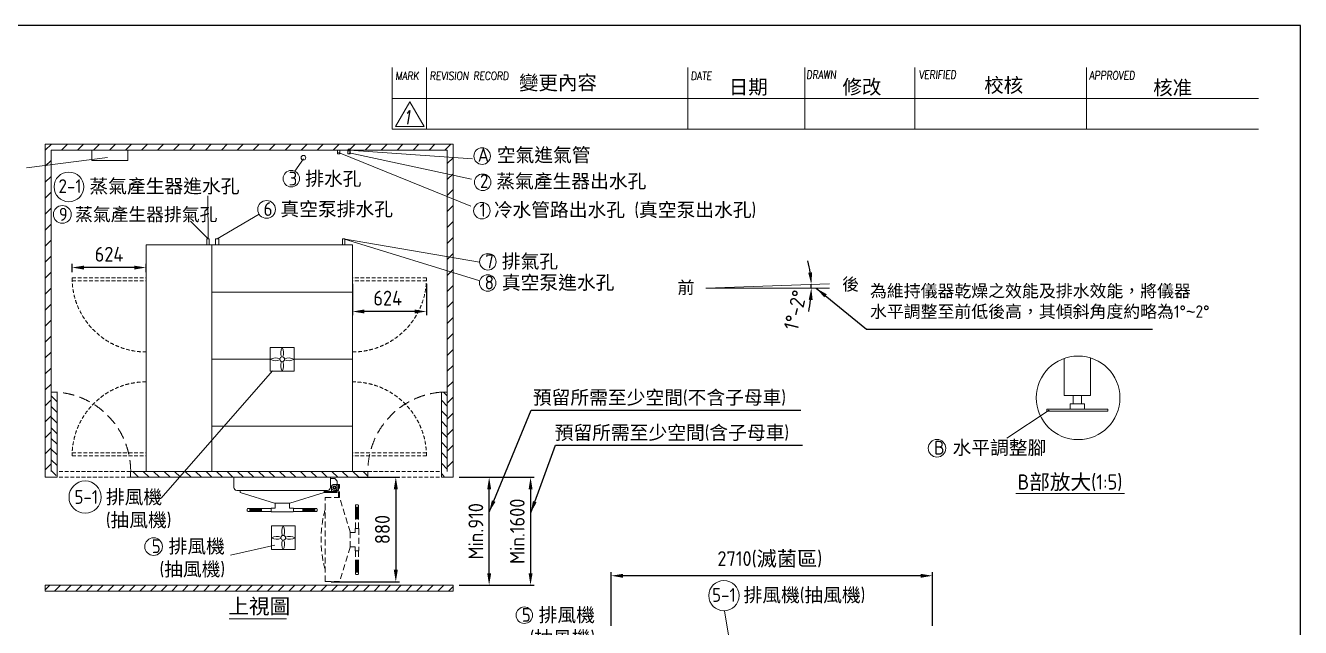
# Model space of a CAD drawing. Header units: millimetres. Extents: x -96603 to 124772, y -7961 to 34801.
# Drawn here: x 6242 to 16994, y 6872 to 11948 of the extents above; entities that cross this region are included whole.
import ezdxf

# ---------------------------------------------------------------- set-up
doc = ezdxf.new("R2010")
doc.units = ezdxf.units.MM
doc.linetypes.add('HIDDEN', pattern=[9.525, 6.35, -3.175])
doc.layers.get('0').update_dxf_attribs({"lineweight": 15})
for name, color, linetype, lineweight in [('D', 3, 'Continuous', 13), ('F', 7, 'Continuous', 15), ('H', 2, 'HIDDEN', 15), ('S', 4, 'Continuous', 15), ('T', 4, 'Continuous', 15)]:
    doc.layers.add(name, color=color, linetype=linetype, lineweight=lineweight)
doc.styles.get("Standard").update_dxf_attribs({"font": 'KAIU.TTF'})
doc.styles.add('STU25', font='isocp2.shx')
doc.styles.add('Text', font='romans.shx', dxfattribs={"width": 0.8, "oblique": 10})
doc.dimstyles.new('STU25', dxfattribs={"dimscale": 50, "dimtxt": 2.5, "dimasz": 2, "dimexe": 0.6, "dimexo": 1, "dimgap": 1, "dimtad": 1, "dimdsep": 46, "dimtxsty": 'STU25', "dimcen": 2, "dimazin": 2, "dimtfac": 1, "dimtmove": 0, "dimatfit": 3, "dimfxl": 0, "dimtolj": 1, "dimtzin": 0, "dimarcsym": 0})
doc.dimstyles.new('STU25$7', dxfattribs={"dimscale": 50, "dimtxt": 2.5, "dimasz": 2, "dimexe": 1.25, "dimexo": 0.625, "dimgap": 1, "dimtad": 1, "dimdec": 4, "dimdsep": 46, "dimtxsty": 'STU25', "dimcen": 2.5, "dimazin": 2, "dimtfac": 1, "dimtdec": 4, "dimtmove": 0, "dimatfit": 3, "dimfxl": 0, "dimtolj": 1, "dimtzin": 0, "dimarcsym": 0})

# ---------------------------------------------------------------- blocks, each defined once
blk = doc.blocks.new('*D4')
at = {"layer": 'D', "color": 0, "lineweight": -2}
for p, q in [((9049, 8138), (9395, 8138)), ((9365, 8038), (9365, 7358)), ((8819, 7258), (9395, 7258))]:
    blk.add_line(p, q, dxfattribs=at)
at = {"layer": 'D', "color": 0}
for points in [[(9382, 8038), (9348, 8038), (9365, 8138)], [(9348, 7358), (9382, 7358), (9365, 7258)]]:
    blk.add_solid(points, dxfattribs=at)
at = {"layer": 'Defpoints', "color": 0}
for p in [(8999, 8138), (8769, 7258), (9365, 7258)]:
    blk.add_point(p, dxfattribs=at)
at = {"layer": 'D', "color": 0, "insert": (9252, 7698), "char_height": 125, "attachment_point": 5, "rotation": 90, "style": 'STU25'}
blk.add_mtext('\\A1;880', dxfattribs=at)
blk = doc.blocks.new('*D6')
at = {"layer": 'D', "color": 0, "lineweight": -2}
for p, q in [((9899, 8138), (10182, 8138)), ((10152, 7328), (10152, 8038)), ((9899, 7228), (10182, 7228))]:
    blk.add_line(p, q, dxfattribs=at)
at = {"layer": 'D', "color": 0}
for points in [[(10169, 8038), (10136, 8038), (10152, 8138)], [(10136, 7328), (10169, 7328), (10152, 7228)]]:
    blk.add_solid(points, dxfattribs=at)
at = {"layer": 'Defpoints', "color": 0}
for p in [(9849, 8138), (10152, 8138), (9849, 7228)]:
    blk.add_point(p, dxfattribs=at)
at = {"layer": 'D', "color": 0, "insert": (10040, 7683), "char_height": 125, "attachment_point": 5, "rotation": 90, "style": 'STU25'}
blk.add_mtext('\\A1;{\\Fisocp2.shx;Min.910}', dxfattribs=at)
blk = doc.blocks.new('*D7')
at = {"layer": 'D', "color": 0, "lineweight": -2}
for p, q in [((9899, 8138), (10531, 8138)), ((10501, 8038), (10501, 7328)), ((9899, 7228), (10531, 7228))]:
    blk.add_line(p, q, dxfattribs=at)
at = {"layer": 'D', "color": 0}
for points in [[(10518, 8038), (10485, 8038), (10501, 8138)], [(10485, 7328), (10518, 7328), (10501, 7228)]]:
    blk.add_solid(points, dxfattribs=at)
at = {"layer": 'Defpoints', "color": 0}
for p in [(9849, 8138), (9849, 7228), (10501, 7228)]:
    blk.add_point(p, dxfattribs=at)
at = {"layer": 'D', "color": 0, "insert": (10389, 7683), "char_height": 125, "attachment_point": 5, "rotation": 90, "style": 'STU25'}
blk.add_mtext('\\A1;{\\Fisocp2.shx;Min.1600}', dxfattribs=at)
blk = doc.blocks.new('*D15')
at = {"layer": 'D', "color": 0, "lineweight": -2}
for p, q in [((8999, 9769), (8999, 9506)), ((9623, 9769), (9623, 9506)), ((9523, 9536), (9099, 9536))]:
    blk.add_line(p, q, dxfattribs=at)
at = {"layer": 'D', "color": 0}
for points in [[(9099, 9553), (9099, 9520), (8999, 9536)], [(9523, 9520), (9523, 9553), (9623, 9536)]]:
    blk.add_solid(points, dxfattribs=at)
at = {"layer": 'Defpoints', "color": 0}
for p in [(8999, 9819), (9623, 9819), (8999, 9536)]:
    blk.add_point(p, dxfattribs=at)
at = {"layer": 'D', "color": 0, "insert": (9297, 9649), "char_height": 125, "attachment_point": 5, "style": 'STU25'}
blk.add_mtext('\\A1;624', dxfattribs=at)
blk = doc.blocks.new('*D16')
at = {"layer": 'D', "color": 0, "lineweight": -2}
for p, q in [((6635, 9869), (6635, 9937)), ((7159, 9907), (6735, 9907)), ((7259, 9869), (7259, 9937))]:
    blk.add_line(p, q, dxfattribs=at)
at = {"layer": 'D', "color": 0}
for points in [[(6735, 9923), (6735, 9890), (6635, 9907)], [(7159, 9890), (7159, 9923), (7259, 9907)]]:
    blk.add_solid(points, dxfattribs=at)
at = {"layer": 'Defpoints', "color": 0}
for p in [(6635, 9907), (6635, 9819), (7259, 9819)]:
    blk.add_point(p, dxfattribs=at)
at = {"layer": 'D', "color": 0, "insert": (6947, 10019), "char_height": 125, "attachment_point": 5, "style": 'STU25'}
blk.add_mtext('\\A1;624', dxfattribs=at)
blk = doc.blocks.new('*D18')
at = {"layer": 'D', "color": 0, "lineweight": -2}
for p, q in [((11181, 6887), (11181, 7338)), ((13891, 6887), (13891, 7338)), ((13791, 7308), (11281, 7308))]:
    blk.add_line(p, q, dxfattribs=at)
at = {"layer": 'D', "color": 0}
for points in [[(11281, 7324), (11281, 7291), (11181, 7308)], [(13791, 7291), (13791, 7324), (13891, 7308)]]:
    blk.add_solid(points, dxfattribs=at)
at = {"layer": 'Defpoints', "color": 0}
for p in [(11181, 7308), (11181, 6837), (13891, 6837)]:
    blk.add_point(p, dxfattribs=at)
at = {"layer": 'D', "color": 0, "insert": (12077, 7515), "char_height": 125, "attachment_point": 1, "style": 'STU25'}
blk.add_mtext('\\A1;2710\\Fisocp2.shx|c1;(\\f標楷體|b0|i0|c136|p0;滅菌區\\Fisocp2.shx|c1;)', dxfattribs=at)
blk = doc.blocks.new('*D21')
at = {"layer": 'D', "color": 0, "lineweight": -2}
for start, end in [(8.4331, 14.8661), (0, 2), (347.1339, 353.5669)]:
    blk.add_arc((11978, 9734), 891, start, end, dxfattribs=at)
at = {"layer": 'D', "color": 0}
for points in [[(12843, 9863), (12876, 9866), (12869, 9765)], [(12880, 9633), (12847, 9635), (12869, 9734)]]:
    blk.add_solid(points, dxfattribs=at)
at = {"layer": 'Defpoints', "color": 0}
for p in [(11978, 9734), (11978, 9734), (12869, 9755), (13023, 9770), (13023, 9734)]:
    blk.add_point(p, dxfattribs=at)
at = {"layer": 'D', "color": 0, "insert": (12734, 9548), "char_height": 125, "attachment_point": 5, "rotation": 76.1652, "style": 'STU25'}
blk.add_mtext('1%%D-2%%D', dxfattribs=at)

msp = doc.modelspace()

# ---------------------------------------------------------------- hatches: boundary and pattern name
msp.add_hatch(color=256).paths.add_polyline_path([(8971.316, 10908.834, 1), (8971.316, 10887.312, 1)])
at = {"layer": 'H', "ltscale": 5}
h = msp.add_hatch(dxfattribs=at)
h.set_pattern_fill('ANSI31', color=256, scale=30, style=0)
h.set_pattern_definition([(45, (468.49, 239.8), (-67.3519, 67.3519), [])])
h.paths.add_polyline_path([(6459.421, 10898.073), (9799.421, 10898.073), (9799.421, 8188.073), (9799.421, 8138.073), (9849.421, 8138.073), (9849.421, 10948.073), (6409.421, 10948.073), (6409.421, 8138.073), (6459.421, 8138.073), (6459.421, 8188.073)])
h = msp.add_hatch(dxfattribs=at)
h.set_pattern_fill('ANSI31', color=256, scale=20, angle=270, style=0)
h.set_pattern_definition([(315, (240470.37, 24285.935), (44.90128, 44.90128), [])])
h.paths.add_polyline_path([(6459.421, 8857.288), (6459.421, 8188.073), (6484.421, 8144.772), (6509.421, 8159.205), (6509.421, 8857.288)])
h = msp.add_hatch(dxfattribs=at)
h.set_pattern_fill('ANSI31', color=256, scale=500, angle=270, style=0)
h.set_pattern_definition([(315, (225940.21, 24351.444), (44.194174, 44.194174), [])])
h.paths.add_polyline_path([(9799.421, 8857.288), (9799.421, 8188.073), (9774.421, 8144.772), (9749.421, 8159.205), (9749.421, 8857.288)])
h = msp.add_hatch(dxfattribs=at)
h.set_pattern_fill('ANSI31', color=256, scale=500, angle=270, style=0)
h.set_pattern_definition([(315, (225300.21, 24351.444), (44.194174, 44.194174), [])])
h.paths.add_polyline_path([(9130.205, 8138.073), (9130.205, 8188.073), (7128.636, 8188.073), (7128.636, 8138.073)])
h = msp.add_hatch(dxfattribs=at)
h.set_pattern_fill('ANSI31', color=256, scale=20, style=0)
h.set_pattern_definition([(45, (225157.696, 24241.444), (-44.90128, 44.90128), [])])
h.paths.add_polyline_path([(6409.421, 7178.073), (6409.421, 7228.073), (9849.421, 7228.073), (9849.421, 7178.073)])

# ---------------------------------------------------------------- linework, layer by layer
for p, q in [((8872.649, 10865.698), (8872.649, 10898.073)), ((8872.649, 10865.698), (8892.649, 10865.698)), ((8892.649, 10865.698), (8892.649, 10898.073)), ((8961.316, 10865.698), (8961.316, 10898.073)), ((8961.316, 10865.698), (8981.316, 10865.698)), ((8981.316, 10865.698), (8981.316, 10898.073)), ((7771.719, 10148.073), (7791.719, 10148.073)), ((7771.719, 10098.073), (7771.719, 10148.073)), ((7791.719, 10148.073), (7791.719, 10098.073)), ((7845.916, 10098.073), (7845.916, 10148.073)), ((7845.916, 10148.073), (7873.316, 10148.073)), ((7873.316, 10148.073), (7873.316, 10098.073)), ((8914.846, 10098.073), (8914.846, 10148.073)), ((8914.846, 10148.073), (8934.846, 10148.073)), ((8934.846, 10148.073), (8934.846, 10098.073)), ((7259.421, 8188.073), (7259.421, 10098.073)), ((7259.421, 10098.073), (7814.421, 10098.073)), ((7791.719, 10098.073), (7771.719, 10098.073)), ((7814.421, 10098.073), (7814.421, 8188.073)), ((7814.421, 10098.073), (8999.421, 10098.073)), ((7814.421, 9698.073), (7814.421, 10098.073)), ((7845.916, 10098.073), (7873.316, 10098.073)), ((8934.846, 10098.073), (8914.846, 10098.073)), ((8999.421, 10098.073), (8999.421, 9698.073)), ((8999.421, 9698.073), (7814.421, 9698.073)), ((7814.421, 9133.073), (7814.421, 9698.073)), ((8999.421, 9698.073), (7814.421, 9698.073)), ((8999.421, 9133.073), (8999.421, 9698.073)), ((11978.129, 9734.018), (13022.652, 9770.494)), ((11978.129, 9734.018), (13023.289, 9734.018)), ((8506.921, 9233.073), (8306.921, 9233.073)), ((8306.921, 9233.073), (8306.921, 9033.073)), ((8506.921, 9233.073), (8506.921, 9033.073)), ((15001.478, 8828.455), (15001.478, 9140.292)), ((15221.878, 9144.903), (15221.878, 8828.455)), ((7814.421, 8568.073), (7814.421, 9133.073)), ((8306.921, 9133.073), (7814.421, 9133.073)), ((8306.921, 9133.073), (7814.421, 9133.073)), ((8506.921, 9033.073), (8306.921, 9033.073)), ((8999.421, 9133.073), (8506.921, 9133.073)), ((8999.421, 9133.073), (8506.921, 9133.073)), ((8999.421, 8568.073), (8999.421, 9133.073)), ((15221.878, 8828.455), (15001.478, 8828.455)), ((15076.878, 8828.455), (15076.878, 8758.855)), ((15146.478, 8758.855), (15146.478, 8828.455)), ((14853.578, 8695.055), (14853.578, 8712.455)), ((14853.578, 8712.455), (15369.778, 8712.455)), ((15051.403, 8712.455), (15051.403, 8758.855)), ((15051.403, 8758.855), (15171.953, 8758.855)), ((15171.953, 8758.855), (15171.953, 8712.455)), ((15369.778, 8712.455), (15369.778, 8695.055)), ((15369.778, 8695.055), (14853.578, 8695.055)), ((8999.421, 8568.073), (7814.421, 8568.073)), ((7814.421, 8568.073), (8999.421, 8568.073)), ((7814.421, 8188.073), (7814.421, 8568.073)), ((8999.421, 8568.073), (8999.421, 8188.073)), ((7999.921, 8052.073), (7999.921, 8129.073)), ((8813.921, 8052.073), (8813.921, 8129.073)), ((8813.921, 8053.073), (8813.921, 8128.073)), ((8813.921, 8128.073), (8821.921, 8128.073)), ((8821.921, 8128.073), (8849.517, 8128.073)), ((8870.825, 8104.442), (8853.422, 8126.196)), ((8871.921, 8053.073), (8871.921, 8101.319)), ((8041.921, 8028.073), (8023.921, 8028.073)), ((8041.921, 8028.073), (8789.921, 8028.073)), ((8051.921, 8028.073), (8051.921, 8009.073)), ((8342.921, 7920.074), (8051.921, 8009.073)), ((8470.921, 7920.074), (8761.921, 8009.073)), ((8761.921, 8028.073), (8761.921, 8009.073)), ((8761.921, 8019.073), (8871.921, 8019.073)), ((8761.921, 8011.073), (8871.921, 8011.073)), ((8771.921, 8028.073), (8789.921, 8028.073)), ((8821.921, 8053.073), (8813.921, 8053.073)), ((8821.921, 8053.073), (8821.921, 8019.073)), ((8821.921, 8019.073), (8871.921, 8019.073)), ((8871.921, 8053.073), (8871.921, 8019.073)), ((8871.921, 8011.073), (8871.921, 8019.073)), ((8112.814, 7856.374), (8112.814, 7869.774)), ((8312.814, 7875.774), (8118.814, 7875.774)), ((8312.814, 7850.374), (8118.814, 7850.374)), ((8132.814, 7870.796), (8137.791, 7875.774)), ((8132.814, 7872.796), (8135.791, 7875.774)), ((8132.814, 7874.796), (8133.791, 7875.774)), ((8132.814, 7868.796), (8139.791, 7875.774)), ((8132.814, 7860.796), (8147.791, 7875.774)), ((8132.814, 7858.796), (8149.791, 7875.774)), ((8132.814, 7850.374), (8132.814, 7875.774)), ((8132.814, 7862.796), (8145.791, 7875.774)), ((8132.814, 7866.796), (8141.791, 7875.774)), ((8132.814, 7864.796), (8143.791, 7875.774)), ((8132.814, 7850.796), (8157.791, 7875.774)), ((8132.814, 7856.796), (8151.791, 7875.774)), ((8132.814, 7854.796), (8153.791, 7875.774)), ((8132.814, 7852.796), (8155.791, 7875.774)), ((8156.628, 7850.374), (8132.814, 7874.187)), ((8154.628, 7850.374), (8132.814, 7872.187)), ((8152.628, 7850.374), (8132.814, 7870.187)), ((8150.628, 7850.374), (8132.814, 7868.187)), ((8148.628, 7850.374), (8132.814, 7866.187)), ((8146.628, 7850.374), (8132.814, 7864.187)), ((8144.628, 7850.374), (8132.814, 7862.187)), ((8142.628, 7850.374), (8132.814, 7860.187)), ((8140.628, 7850.374), (8132.814, 7858.187)), ((8138.628, 7850.374), (8132.814, 7856.187)), ((8136.628, 7850.374), (8132.814, 7854.187)), ((8134.628, 7850.374), (8132.814, 7852.187)), ((8158.628, 7850.374), (8133.228, 7875.774)), ((8134.391, 7850.374), (8159.791, 7875.774)), ((8160.628, 7850.374), (8135.228, 7875.774)), ((8136.391, 7850.374), (8161.791, 7875.774)), ((8162.628, 7850.374), (8137.228, 7875.774)), ((8138.391, 7850.374), (8163.791, 7875.774)), ((8164.628, 7850.374), (8139.228, 7875.774)), ((8140.391, 7850.374), (8165.791, 7875.774)), ((8166.628, 7850.374), (8141.228, 7875.774)), ((8142.391, 7850.374), (8167.791, 7875.774)), ((8168.628, 7850.374), (8143.228, 7875.774)), ((8144.391, 7850.374), (8169.791, 7875.774)), ((8170.628, 7850.374), (8145.228, 7875.774)), ((8146.391, 7850.374), (8171.791, 7875.774)), ((8172.628, 7850.374), (8147.228, 7875.774)), ((8148.391, 7850.374), (8173.791, 7875.774)), ((8174.628, 7850.374), (8149.228, 7875.774)), ((8150.391, 7850.374), (8175.791, 7875.774)), ((8176.628, 7850.374), (8151.228, 7875.774)), ((8152.391, 7850.374), (8177.791, 7875.774)), ((8178.628, 7850.374), (8153.228, 7875.774)), ((8154.391, 7850.374), (8179.791, 7875.774)), ((8180.628, 7850.374), (8155.228, 7875.774)), ((8156.391, 7850.374), (8181.791, 7875.774)), ((8182.628, 7850.374), (8157.228, 7875.774)), ((8158.391, 7850.374), (8183.791, 7875.774)), ((8184.628, 7850.374), (8159.228, 7875.774)), ((8160.391, 7850.374), (8185.791, 7875.774)), ((8186.628, 7850.374), (8161.228, 7875.774)), ((8162.391, 7850.374), (8187.791, 7875.774)), ((8188.628, 7850.374), (8163.228, 7875.774)), ((8164.391, 7850.374), (8189.791, 7875.774)), ((8190.628, 7850.374), (8165.228, 7875.774)), ((8166.391, 7850.374), (8191.791, 7875.774)), ((8192.628, 7850.374), (8167.228, 7875.774)), ((8168.391, 7850.374), (8193.791, 7875.774)), ((8194.628, 7850.374), (8169.228, 7875.774)), ((8170.391, 7850.374), (8195.791, 7875.774)), ((8196.628, 7850.374), (8171.228, 7875.774)), ((8172.391, 7850.374), (8197.791, 7875.774)), ((8198.628, 7850.374), (8173.228, 7875.774)), ((8174.391, 7850.374), (8199.791, 7875.774)), ((8200.628, 7850.374), (8175.228, 7875.774)), ((8176.391, 7850.374), (8201.791, 7875.774)), ((8202.628, 7850.374), (8177.228, 7875.774)), ((8178.391, 7850.374), (8203.791, 7875.774)), ((8204.628, 7850.374), (8179.228, 7875.774)), ((8180.391, 7850.374), (8205.791, 7875.774)), ((8206.628, 7850.374), (8181.228, 7875.774)), ((8182.391, 7850.374), (8207.791, 7875.774)), ((8208.628, 7850.374), (8183.228, 7875.774)), ((8184.391, 7850.374), (8209.791, 7875.774)), ((8210.628, 7850.374), (8185.228, 7875.774)), ((8186.391, 7850.374), (8211.791, 7875.774)), ((8212.628, 7850.374), (8187.228, 7875.774)), ((8188.391, 7850.374), (8213.791, 7875.774)), ((8214.628, 7850.374), (8189.228, 7875.774)), ((8190.391, 7850.374), (8215.791, 7875.774)), ((8216.628, 7850.374), (8191.228, 7875.774)), ((8192.391, 7850.374), (8217.791, 7875.774)), ((8218.628, 7850.374), (8193.228, 7875.774)), ((8194.391, 7850.374), (8219.791, 7875.774)), ((8220.628, 7850.374), (8195.228, 7875.774)), ((8196.391, 7850.374), (8221.791, 7875.774)), ((8222.628, 7850.374), (8197.228, 7875.774)), ((8198.391, 7850.374), (8223.791, 7875.774)), ((8224.628, 7850.374), (8199.228, 7875.774)), ((8200.391, 7850.374), (8225.791, 7875.774)), ((8226.628, 7850.374), (8201.228, 7875.774)), ((8202.391, 7850.374), (8227.791, 7875.774)), ((8228.628, 7850.374), (8203.228, 7875.774)), ((8204.391, 7850.374), (8229.791, 7875.774)), ((8230.628, 7850.374), (8205.228, 7875.774)), ((8206.391, 7850.374), (8231.791, 7875.774)), ((8232.628, 7850.374), (8207.228, 7875.774)), ((8208.391, 7850.374), (8232.814, 7874.796)), ((8232.814, 7852.187), (8209.228, 7875.774)), ((8210.391, 7850.374), (8232.814, 7872.796)), ((8232.814, 7854.187), (8211.228, 7875.774)), ((8212.391, 7850.374), (8232.814, 7870.796)), ((8232.814, 7856.187), (8213.228, 7875.774)), ((8214.391, 7850.374), (8232.814, 7868.796)), ((8232.814, 7858.187), (8215.228, 7875.774)), ((8216.391, 7850.374), (8232.814, 7866.796)), ((8232.814, 7860.187), (8217.228, 7875.774)), ((8218.391, 7850.374), (8232.814, 7864.796)), ((8232.814, 7862.187), (8219.228, 7875.774)), ((8220.391, 7850.374), (8232.814, 7862.796)), ((8232.814, 7864.187), (8221.228, 7875.774)), ((8222.391, 7850.374), (8232.814, 7860.796)), ((8232.814, 7866.187), (8223.228, 7875.774)), ((8224.391, 7850.374), (8232.814, 7858.796)), ((8232.814, 7868.187), (8225.228, 7875.774)), ((8226.391, 7850.374), (8232.814, 7856.796)), ((8232.814, 7870.187), (8227.228, 7875.774)), ((8228.391, 7850.374), (8232.814, 7854.796)), ((8232.814, 7872.187), (8229.228, 7875.774)), ((8230.391, 7850.374), (8232.814, 7852.796)), ((8232.814, 7874.187), (8231.228, 7875.774)), ((8232.814, 7850.374), (8232.814, 7875.774)), ((8312.814, 7850.074), (8312.814, 7876.074)), ((8344.421, 7878.074), (8314.814, 7878.074)), ((8470.921, 7920.074), (8342.921, 7920.074)), ((8346.421, 7880.074), (8346.421, 7920.074)), ((8467.421, 7880.074), (8467.421, 7920.074)), ((8499.027, 7878.074), (8469.421, 7878.074)), ((8501.027, 7850.074), (8501.027, 7876.074)), ((8501.027, 7875.774), (8695.027, 7875.774)), ((8501.027, 7850.374), (8695.027, 7850.374)), ((8583.45, 7875.774), (8581.027, 7873.351)), ((8593.45, 7875.774), (8581.027, 7863.351)), ((8591.45, 7875.774), (8581.027, 7865.351)), ((8589.45, 7875.774), (8581.027, 7867.351)), ((8587.45, 7875.774), (8581.027, 7869.351)), ((8585.45, 7875.774), (8581.027, 7871.351)), ((8581.027, 7875.774), (8581.027, 7850.374)), ((8605.45, 7875.774), (8581.027, 7851.351)), ((8603.45, 7875.774), (8581.027, 7853.351)), ((8601.45, 7875.774), (8581.027, 7855.351)), ((8599.45, 7875.774), (8581.027, 7857.351)), ((8597.45, 7875.774), (8581.027, 7859.351)), ((8595.45, 7875.774), (8581.027, 7861.351)), ((8581.027, 7873.96), (8604.613, 7850.374)), ((8581.027, 7871.96), (8602.613, 7850.374)), ((8581.027, 7869.96), (8600.613, 7850.374)), ((8581.027, 7867.96), (8598.613, 7850.374)), ((8581.027, 7865.96), (8596.613, 7850.374)), ((8581.027, 7863.96), (8594.613, 7850.374)), ((8581.027, 7861.96), (8592.613, 7850.374)), ((8581.027, 7859.96), (8590.613, 7850.374)), ((8581.027, 7857.96), (8588.613, 7850.374)), ((8581.027, 7855.96), (8586.613, 7850.374)), ((8581.027, 7853.96), (8584.613, 7850.374)), ((8581.027, 7851.96), (8582.613, 7850.374)), ((8581.213, 7875.774), (8606.613, 7850.374)), ((8607.45, 7875.774), (8582.05, 7850.374)), ((8583.213, 7875.774), (8608.613, 7850.374)), ((8609.45, 7875.774), (8584.05, 7850.374)), ((8585.213, 7875.774), (8610.613, 7850.374)), ((8611.45, 7875.774), (8586.05, 7850.374)), ((8587.213, 7875.774), (8612.613, 7850.374)), ((8613.45, 7875.774), (8588.05, 7850.374)), ((8589.213, 7875.774), (8614.613, 7850.374)), ((8615.45, 7875.774), (8590.05, 7850.374)), ((8591.213, 7875.774), (8616.613, 7850.374)), ((8617.45, 7875.774), (8592.05, 7850.374)), ((8593.213, 7875.774), (8618.613, 7850.374)), ((8619.45, 7875.774), (8594.05, 7850.374)), ((8595.213, 7875.774), (8620.613, 7850.374)), ((8621.45, 7875.774), (8596.05, 7850.374)), ((8597.213, 7875.774), (8622.613, 7850.374)), ((8623.45, 7875.774), (8598.05, 7850.374)), ((8599.213, 7875.774), (8624.613, 7850.374)), ((8625.45, 7875.774), (8600.05, 7850.374)), ((8601.213, 7875.774), (8626.613, 7850.374)), ((8627.45, 7875.774), (8602.05, 7850.374)), ((8603.213, 7875.774), (8628.613, 7850.374)), ((8629.45, 7875.774), (8604.05, 7850.374)), ((8605.213, 7875.774), (8630.613, 7850.374)), ((8631.45, 7875.774), (8606.05, 7850.374)), ((8607.213, 7875.774), (8632.613, 7850.374)), ((8633.45, 7875.774), (8608.05, 7850.374)), ((8609.213, 7875.774), (8634.613, 7850.374)), ((8635.45, 7875.774), (8610.05, 7850.374)), ((8611.213, 7875.774), (8636.613, 7850.374)), ((8637.45, 7875.774), (8612.05, 7850.374)), ((8613.213, 7875.774), (8638.613, 7850.374)), ((8639.45, 7875.774), (8614.05, 7850.374)), ((8615.213, 7875.774), (8640.613, 7850.374)), ((8641.45, 7875.774), (8616.05, 7850.374)), ((8617.213, 7875.774), (8642.613, 7850.374)), ((8643.45, 7875.774), (8618.05, 7850.374)), ((8619.213, 7875.774), (8644.613, 7850.374)), ((8645.45, 7875.774), (8620.05, 7850.374)), ((8621.213, 7875.774), (8646.613, 7850.374)), ((8647.45, 7875.774), (8622.05, 7850.374)), ((8623.213, 7875.774), (8648.613, 7850.374)), ((8649.45, 7875.774), (8624.05, 7850.374)), ((8625.213, 7875.774), (8650.613, 7850.374)), ((8651.45, 7875.774), (8626.05, 7850.374)), ((8627.213, 7875.774), (8652.613, 7850.374)), ((8653.45, 7875.774), (8628.05, 7850.374)), ((8629.213, 7875.774), (8654.613, 7850.374)), ((8655.45, 7875.774), (8630.05, 7850.374)), ((8631.213, 7875.774), (8656.613, 7850.374)), ((8657.45, 7875.774), (8632.05, 7850.374)), ((8633.213, 7875.774), (8658.613, 7850.374)), ((8659.45, 7875.774), (8634.05, 7850.374)), ((8635.213, 7875.774), (8660.613, 7850.374)), ((8661.45, 7875.774), (8636.05, 7850.374)), ((8637.213, 7875.774), (8662.613, 7850.374)), ((8663.45, 7875.774), (8638.05, 7850.374)), ((8639.213, 7875.774), (8664.613, 7850.374)), ((8665.45, 7875.774), (8640.05, 7850.374)), ((8641.213, 7875.774), (8666.613, 7850.374)), ((8667.45, 7875.774), (8642.05, 7850.374)), ((8643.213, 7875.774), (8668.613, 7850.374)), ((8669.45, 7875.774), (8644.05, 7850.374)), ((8645.213, 7875.774), (8670.613, 7850.374)), ((8671.45, 7875.774), (8646.05, 7850.374)), ((8647.213, 7875.774), (8672.613, 7850.374)), ((8673.45, 7875.774), (8648.05, 7850.374)), ((8649.213, 7875.774), (8674.613, 7850.374)), ((8675.45, 7875.774), (8650.05, 7850.374)), ((8651.213, 7875.774), (8676.613, 7850.374)), ((8677.45, 7875.774), (8652.05, 7850.374)), ((8653.213, 7875.774), (8678.613, 7850.374)), ((8679.45, 7875.774), (8654.05, 7850.374)), ((8655.213, 7875.774), (8680.613, 7850.374)), ((8681.027, 7875.351), (8656.05, 7850.374)), ((8657.213, 7875.774), (8681.027, 7851.96)), ((8681.027, 7873.351), (8658.05, 7850.374)), ((8659.213, 7875.774), (8681.027, 7853.96)), ((8681.027, 7871.351), (8660.05, 7850.374)), ((8661.213, 7875.774), (8681.027, 7855.96)), ((8681.027, 7869.351), (8662.05, 7850.374)), ((8663.213, 7875.774), (8681.027, 7857.96)), ((8681.027, 7867.351), (8664.05, 7850.374)), ((8665.213, 7875.774), (8681.027, 7859.96)), ((8681.027, 7865.351), (8666.05, 7850.374)), ((8667.213, 7875.774), (8681.027, 7861.96)), ((8681.027, 7863.351), (8668.05, 7850.374)), ((8669.213, 7875.774), (8681.027, 7863.96)), ((8681.027, 7861.351), (8670.05, 7850.374)), ((8671.213, 7875.774), (8681.027, 7865.96)), ((8681.027, 7859.351), (8672.05, 7850.374)), ((8673.213, 7875.774), (8681.027, 7867.96)), ((8681.027, 7857.351), (8674.05, 7850.374)), ((8675.213, 7875.774), (8681.027, 7869.96)), ((8681.027, 7855.351), (8676.05, 7850.374)), ((8677.213, 7875.774), (8681.027, 7871.96)), ((8681.027, 7853.351), (8678.05, 7850.374)), ((8679.213, 7875.774), (8681.027, 7873.96)), ((8681.027, 7851.351), (8680.05, 7850.374)), ((8681.027, 7875.774), (8681.027, 7850.374)), ((8701.027, 7869.774), (8701.027, 7856.374)), ((8499.027, 7848.074), (8314.814, 7848.074)), ((8315.921, 7728.073), (8315.921, 7528.073)), ((8515.921, 7728.073), (8315.921, 7728.073)), ((8515.921, 7728.073), (8515.921, 7528.073)), ((8515.921, 7528.073), (8315.921, 7528.073))]:
    msp.add_line(p, q)
msp.add_lwpolyline([(6801.96, 10898.073), (6801.96, 10808.475), (7106.648, 10808.475), (7106.648, 10898.073)])
for centre, radius in [((8971.316, 10898.073), 10.761), ((8586.316, 10833.073), 20), ((8406.921, 9133.073), 20), ((8406.921, 9133.073), 20), ((8406.921, 9133.073), 20), ((8406.921, 9133.073), 20), ((8846.921, 8053.073), 14), ((8846.921, 8053.073), 8), ((8415.921, 7628.073), 20), ((8415.921, 7628.073), 20), ((8415.921, 7628.073), 20), ((8415.921, 7628.073), 20)]:
    msp.add_circle(centre, radius)
for centre, radius, start, end in [((8352.796, 9052.048), 93.11, 68.0229676, 119.5181981), ((8487.945, 9187.197), 93.11, 150.4818019, 201.9770324), ((8325.896, 9187.197), 93.11, 338.0229676, 29.5181981), ((8461.045, 9052.048), 93.11, 60.4818019, 111.9770324), ((8352.796, 9214.097), 93.11, 240.4818019, 291.9770324), ((8487.945, 9078.948), 93.11, 158.0229676, 209.5181981), ((8325.896, 9078.948), 93.11, 330.4818019, 21.9770324), ((8461.045, 9214.097), 93.11, 248.0229676, 299.5181981), ((8023.921, 8129.073), 24, 157.9756872, 180), ((8789.921, 8129.073), 24, 0, 22.0243128), ((8846.921, 8053.073), 25, 0, 180), ((8849.517, 8123.073), 5, 38.6598083, 90), ((8866.921, 8101.319), 5, 0, 38.6598083), ((8023.921, 8052.073), 24, 180, 270), ((8789.921, 8052.073), 24, 270, 0), ((8846.921, 8053.073), 25, 180, 0), ((8118.814, 7869.774), 6, 90, 180), ((8118.814, 7856.374), 6, 180, 270), ((8314.814, 7876.074), 2, 90, 180), ((8314.814, 7850.074), 2, 180, 270), ((8344.421, 7880.074), 2, 270, 0), ((8469.421, 7880.074), 2, 180, 270), ((8499.027, 7876.074), 2, 0, 90), ((8499.027, 7850.074), 2, 270, 0), ((8695.027, 7869.774), 6, 0, 90), ((8695.027, 7856.374), 6, 270, 0), ((8361.796, 7547.048), 93.11, 68.0229676, 119.5181981), ((8496.945, 7682.197), 93.11, 150.4818019, 201.9770324), ((8334.896, 7682.197), 93.11, 338.0229676, 29.5181981), ((8470.045, 7547.048), 93.11, 60.4818019, 111.9770324), ((8361.796, 7709.097), 93.11, 240.4818019, 291.9770324), ((8496.945, 7573.948), 93.11, 158.0229676, 209.5181981), ((8334.896, 7573.948), 93.11, 330.4818019, 21.9770324), ((8470.045, 7709.097), 93.11, 248.0229676, 299.5181981)]:
    msp.add_arc(centre, radius, start, end)
at = {"layer": 'D'}
for p, q in [((8881.424, 10875.951), (9997.01, 10424.378)), ((8971.316, 10898.073), (10011.459, 10822.357)), ((8972.255, 10873.216), (10003.679, 10651.802)), ((6934.953, 10834.97), (6250.226, 10746.752)), ((8586.316, 10823.637), (8512.793, 10719.788)), ((7781.719, 10148.073), (7779.321, 10510.967)), ((7859.616, 10148.073), (8212.26, 10356.945)), ((7781.719, 10148.073), (7632.411, 10297.381)), ((8924.846, 10148.073), (10072.071, 9951.776)), ((8924.846, 10148.073), (10072.662, 9794.063)), ((8325.896, 9037.197), (7386.85, 7961.523)), ((14874.383, 8705.147), (14517.051, 8468.112)), ((14593.103, 8000.63), (15510.735, 8000.63)), ((8344.632, 7566.973), (7970.668, 7480.641)), ((12217.499, 6529.747), (12136.973, 7012.518)), ((7960.586, 6944.948), (8444.358, 6944.948))]:
    msp.add_line(p, q, dxfattribs=at)
for centre, radius in [((10093.161, 10846.837), 69.6), ((6608.211, 10586.986), 125), ((8483.55, 10656.629), 69.6), ((10097.777, 10626.029), 69.6), ((6552.664, 10355.081), 75), ((8275.466, 10397.318), 75), ((10090.863, 10386.331), 69.6), ((10141.562, 9955.673), 69.6), ((10140.064, 9776.711), 69.6), ((15118.679, 8808.024), 352.332), ((13928.558, 8382.901), 74.222), ((6745.164, 7971.147), 135.92), ((7322.84, 7553.434), 74.395), ((12132.025, 7140.022), 127.6), ((10448.708, 6975.301), 69.6)]:
    msp.add_circle(centre, radius, dxfattribs=at)
at = {"layer": 'Defpoints', "color": 6}
msp.add_lwpolyline([(0, 11948), (0, 0), (16994, 0), (16994, 11948)], close=True, dxfattribs=at)
at = {"layer": 'F'}
msp.add_line((9335.175, 11594.817), (9335.175, 11072.817), dxfattribs=at)
at = {"layer": 'F', "color": 7}
for p, q in [((9625.175, 11594.817), (9625.175, 11072.817)), ((11826.817, 11072.817), (11826.817, 11594.817)), ((12812.817, 11072.817), (12812.817, 11594.817)), ((13740.817, 11072.817), (13740.817, 11594.817)), ((15190.817, 11072.817), (15190.817, 11594.817)), ((16640.817, 11333.817), (9335.175, 11333.817)), ((9335.175, 11072.817), (16640.817, 11072.817))]:
    msp.add_line(p, q, dxfattribs=at)
msp.add_lwpolyline([(9482.387, 11303.639), (9361.888, 11094.928), (9602.886, 11094.928)], close=True, dxfattribs=at)
at = {"layer": 'H', "ltscale": 5}
for p, q in [((6635.421, 9819.073), (7259.421, 9819.073)), ((6635.421, 9794.073), (6635.421, 9819.073)), ((6635.421, 9794.073), (7259.421, 9794.073)), ((9623.421, 9819.073), (8999.421, 9819.073)), ((9623.421, 9794.073), (8999.421, 9794.073)), ((9623.421, 9794.073), (9623.421, 9819.073)), ((6635.421, 8344.073), (6635.421, 8319.073)), ((6635.421, 8344.073), (7259.421, 8344.073)), ((6635.421, 8319.073), (7259.421, 8319.073)), ((9623.421, 8344.073), (8999.421, 8344.073)), ((9623.421, 8319.073), (8999.421, 8319.073)), ((9623.421, 8344.073), (9623.421, 8319.073)), ((7128.636, 8188.073), (6509.421, 8188.073)), ((9130.205, 8188.073), (9749.421, 8188.073)), ((7128.636, 8138.073), (6509.421, 8138.073)), ((9130.205, 8138.073), (9749.421, 8138.073))]:
    msp.add_line(p, q, dxfattribs=at)
at = {"layer": 'H', "ltscale": 3}
for p, q in [((8846.921, 8078.073), (8880.921, 8078.073)), ((8880.921, 8028.073), (8880.921, 8078.073)), ((8888.921, 8078.073), (8880.921, 8078.073)), ((8846.921, 8028.073), (8880.921, 8028.073))]:
    msp.add_line(p, q, dxfattribs=at)
at = {"layer": 'H', "ltscale": 8}
for p, q in [((8880.921, 7968.073), (8880.921, 8078.073)), ((8888.921, 7968.073), (8888.921, 8078.073)), ((8768.921, 7258.073), (8768.921, 7968.073)), ((8768.921, 7968.073), (8889.921, 7968.073)), ((8889.921, 7968.073), (8890.917, 7967.986)), ((8979.916, 7677.073), (8890.917, 7967.986)), ((9024.221, 7707.179), (9024.221, 7901.179)), ((9024.221, 7863.366), (9048.034, 7887.179)), ((9024.221, 7865.366), (9046.034, 7887.179)), ((9024.221, 7867.366), (9044.034, 7887.179)), ((9024.221, 7869.366), (9042.034, 7887.179)), ((9024.221, 7887.179), (9049.621, 7887.179)), ((9024.221, 7871.366), (9040.034, 7887.179)), ((9024.221, 7873.366), (9038.034, 7887.179)), ((9024.221, 7877.366), (9034.034, 7887.179)), ((9024.221, 7879.366), (9032.034, 7887.179)), ((9024.221, 7881.366), (9030.034, 7887.179)), ((9024.221, 7875.366), (9036.034, 7887.179)), ((9024.221, 7885.366), (9026.034, 7887.179)), ((9024.221, 7883.366), (9028.034, 7887.179)), ((9024.221, 7861.366), (9049.621, 7886.766)), ((9024.221, 7885.602), (9049.621, 7860.202)), ((9024.221, 7859.366), (9049.621, 7884.766)), ((9024.221, 7883.602), (9049.621, 7858.202)), ((9024.221, 7857.366), (9049.621, 7882.766)), ((9024.221, 7881.602), (9049.621, 7856.202)), ((9024.221, 7855.366), (9049.621, 7880.766)), ((9024.221, 7879.602), (9049.621, 7854.202)), ((9024.221, 7853.366), (9049.621, 7878.766)), ((9024.221, 7877.602), (9049.621, 7852.202)), ((9024.221, 7851.366), (9049.621, 7876.766)), ((9024.221, 7875.602), (9049.621, 7850.202)), ((9024.221, 7849.366), (9049.621, 7874.766)), ((9024.221, 7873.602), (9049.621, 7848.202)), ((9024.221, 7847.366), (9049.621, 7872.766)), ((9024.221, 7871.602), (9049.621, 7846.202)), ((9024.221, 7845.366), (9049.621, 7870.766)), ((9024.221, 7869.602), (9049.621, 7844.202)), ((9024.221, 7843.366), (9049.621, 7868.766)), ((9024.221, 7867.602), (9049.621, 7842.202)), ((9024.221, 7841.366), (9049.621, 7866.766)), ((9024.221, 7865.602), (9049.621, 7840.202)), ((9024.221, 7839.366), (9049.621, 7864.766)), ((9024.221, 7863.602), (9049.621, 7838.202)), ((9024.221, 7837.366), (9049.621, 7862.766)), ((9024.221, 7861.602), (9049.621, 7836.202)), ((9024.221, 7835.366), (9049.621, 7860.766)), ((9024.221, 7859.602), (9049.621, 7834.202)), ((9024.221, 7833.366), (9049.621, 7858.766)), ((9024.221, 7857.602), (9049.621, 7832.202)), ((9024.221, 7831.366), (9049.621, 7856.766)), ((9024.221, 7855.602), (9049.621, 7830.202)), ((9024.221, 7829.366), (9049.621, 7854.766)), ((9024.221, 7853.602), (9049.621, 7828.202)), ((9024.221, 7827.366), (9049.621, 7852.766)), ((9024.221, 7851.602), (9049.621, 7826.202)), ((9024.221, 7825.366), (9049.621, 7850.766)), ((9024.221, 7849.602), (9049.621, 7824.202)), ((9024.221, 7823.366), (9049.621, 7848.766)), ((9024.643, 7887.179), (9049.621, 7862.202)), ((9026.643, 7887.179), (9049.621, 7864.202)), ((9028.643, 7887.179), (9049.621, 7866.202)), ((9030.221, 7907.179), (9043.621, 7907.179)), ((9030.643, 7887.179), (9049.621, 7868.202)), ((9032.643, 7887.179), (9049.621, 7870.202)), ((9034.643, 7887.179), (9049.621, 7872.202)), ((9036.643, 7887.179), (9049.621, 7874.202)), ((9038.643, 7887.179), (9049.621, 7876.202)), ((9040.643, 7887.179), (9049.621, 7878.202)), ((9042.643, 7887.179), (9049.621, 7880.202)), ((9044.643, 7887.179), (9049.621, 7882.202)), ((9046.643, 7887.179), (9049.621, 7884.202)), ((9048.643, 7887.179), (9049.621, 7886.202)), ((9049.621, 7707.179), (9049.621, 7901.179)), ((9024.221, 7847.602), (9049.621, 7822.202)), ((9024.221, 7821.366), (9049.621, 7846.766)), ((9024.221, 7845.602), (9049.621, 7820.202)), ((9024.221, 7819.366), (9049.621, 7844.766)), ((9024.221, 7843.602), (9049.621, 7818.202)), ((9024.221, 7817.366), (9049.621, 7842.766)), ((9024.221, 7841.602), (9049.621, 7816.202)), ((9024.221, 7815.366), (9049.621, 7840.766)), ((9024.221, 7839.602), (9049.621, 7814.202)), ((9024.221, 7813.366), (9049.621, 7838.766)), ((9024.221, 7837.602), (9049.621, 7812.202)), ((9024.221, 7811.366), (9049.621, 7836.766)), ((9024.221, 7835.602), (9049.621, 7810.202)), ((9024.221, 7809.366), (9049.621, 7834.766)), ((9024.221, 7833.602), (9049.621, 7808.202)), ((9024.221, 7807.366), (9049.621, 7832.766)), ((9024.221, 7831.602), (9049.621, 7806.202)), ((9024.221, 7805.366), (9049.621, 7830.766)), ((9024.221, 7829.602), (9049.621, 7804.202)), ((9024.221, 7803.366), (9049.621, 7828.766)), ((9024.221, 7827.602), (9049.621, 7802.202)), ((9024.221, 7801.366), (9049.621, 7826.766)), ((9024.221, 7825.602), (9049.621, 7800.202)), ((9024.221, 7799.366), (9049.621, 7824.766)), ((9024.221, 7823.602), (9049.621, 7798.202)), ((9024.221, 7797.366), (9049.621, 7822.766)), ((9024.221, 7821.602), (9049.621, 7796.202)), ((9024.221, 7795.366), (9049.621, 7820.766)), ((9024.221, 7819.602), (9049.621, 7794.202)), ((9024.221, 7793.366), (9049.621, 7818.766)), ((9024.221, 7817.602), (9049.621, 7792.202)), ((9024.221, 7791.366), (9049.621, 7816.766)), ((9024.221, 7815.602), (9049.621, 7790.202)), ((9024.221, 7789.366), (9049.621, 7814.766)), ((9024.221, 7813.602), (9049.621, 7788.202)), ((9024.221, 7787.366), (9049.621, 7812.766)), ((9024.221, 7811.602), (9048.643, 7787.179)), ((9024.221, 7809.602), (9046.643, 7787.179)), ((9024.221, 7807.602), (9044.643, 7787.179)), ((9024.221, 7805.602), (9042.643, 7787.179)), ((9024.221, 7803.602), (9040.643, 7787.179)), ((9024.221, 7801.602), (9038.643, 7787.179)), ((9024.221, 7799.602), (9036.643, 7787.179)), ((9024.221, 7797.602), (9034.643, 7787.179)), ((9024.221, 7795.602), (9032.643, 7787.179)), ((9024.221, 7793.602), (9030.643, 7787.179)), ((9024.221, 7791.602), (9028.643, 7787.179)), ((9024.221, 7789.602), (9026.643, 7787.179)), ((9024.221, 7787.179), (9049.621, 7787.179)), ((9026.034, 7787.179), (9049.621, 7810.766)), ((9028.034, 7787.179), (9049.621, 7808.766)), ((9030.034, 7787.179), (9049.621, 7806.766)), ((9032.034, 7787.179), (9049.621, 7804.766)), ((9034.034, 7787.179), (9049.621, 7802.766)), ((9036.034, 7787.179), (9049.621, 7800.766)), ((9038.034, 7787.179), (9049.621, 7798.766)), ((9040.034, 7787.179), (9049.621, 7796.766)), ((9042.034, 7787.179), (9049.621, 7794.766)), ((9044.034, 7787.179), (9049.621, 7792.766)), ((9046.034, 7787.179), (9049.621, 7790.766)), ((9048.034, 7787.179), (9049.621, 7788.766)), ((8979.916, 7677.073), (8979.916, 7549.073)), ((9019.921, 7673.573), (8979.921, 7673.573)), ((9021.921, 7705.179), (9021.921, 7675.573)), ((9049.921, 7707.179), (9023.921, 7707.179)), ((9051.921, 7705.179), (9051.921, 7520.966)), ((8979.916, 7549.073), (8890.917, 7257.986)), ((9019.921, 7552.573), (8979.921, 7552.573)), ((9021.921, 7550.573), (9021.921, 7520.966)), ((9049.921, 7518.966), (9023.921, 7518.966)), ((9024.221, 7518.966), (9024.221, 7324.966)), ((9039.807, 7438.966), (9024.221, 7423.38)), ((9041.807, 7438.966), (9024.221, 7421.38)), ((9043.807, 7438.966), (9024.221, 7419.38)), ((9045.807, 7438.966), (9024.221, 7417.38)), ((9047.807, 7438.966), (9024.221, 7415.38)), ((9049.621, 7438.966), (9024.221, 7438.966)), ((9033.807, 7438.966), (9024.221, 7429.38)), ((9035.807, 7438.966), (9024.221, 7427.38)), ((9037.807, 7438.966), (9024.221, 7425.38)), ((9027.807, 7438.966), (9024.221, 7435.38)), ((9029.807, 7438.966), (9024.221, 7433.38)), ((9031.807, 7438.966), (9024.221, 7431.38)), ((9025.807, 7438.966), (9024.221, 7437.38)), ((9049.621, 7438.78), (9024.221, 7413.38)), ((9049.621, 7412.544), (9024.221, 7437.944)), ((9049.621, 7436.78), (9024.221, 7411.38)), ((9049.621, 7410.544), (9024.221, 7435.944)), ((9049.621, 7434.78), (9024.221, 7409.38)), ((9049.621, 7408.544), (9024.221, 7433.944)), ((9049.621, 7432.78), (9024.221, 7407.38)), ((9049.621, 7406.544), (9024.221, 7431.944)), ((9049.621, 7430.78), (9024.221, 7405.38)), ((9049.621, 7404.544), (9024.221, 7429.944)), ((9049.621, 7428.78), (9024.221, 7403.38)), ((9049.621, 7402.544), (9024.221, 7427.944)), ((9049.621, 7426.78), (9024.221, 7401.38)), ((9049.621, 7400.544), (9024.221, 7425.944)), ((9049.621, 7424.78), (9024.221, 7399.38)), ((9049.621, 7398.544), (9024.221, 7423.944)), ((9049.621, 7422.78), (9024.221, 7397.38)), ((9049.621, 7396.544), (9024.221, 7421.944)), ((9049.621, 7420.78), (9024.221, 7395.38)), ((9049.621, 7394.544), (9024.221, 7419.944)), ((9049.621, 7418.78), (9024.221, 7393.38)), ((9049.621, 7414.544), (9025.198, 7438.966)), ((9049.621, 7416.544), (9027.198, 7438.966)), ((9049.621, 7418.544), (9029.198, 7438.966)), ((9049.621, 7420.544), (9031.198, 7438.966)), ((9049.621, 7422.544), (9033.198, 7438.966)), ((9049.621, 7424.544), (9035.198, 7438.966)), ((9049.621, 7426.544), (9037.198, 7438.966)), ((9049.621, 7428.544), (9039.198, 7438.966)), ((9049.621, 7430.544), (9041.198, 7438.966)), ((9049.621, 7432.544), (9043.198, 7438.966)), ((9049.621, 7434.544), (9045.198, 7438.966)), ((9049.621, 7436.544), (9047.198, 7438.966)), ((9049.621, 7518.966), (9049.621, 7324.966)), ((9049.621, 7392.544), (9024.221, 7417.944)), ((9049.621, 7416.78), (9024.221, 7391.38)), ((9049.621, 7390.544), (9024.221, 7415.944)), ((9049.621, 7414.78), (9024.221, 7389.38)), ((9049.621, 7388.544), (9024.221, 7413.944)), ((9049.621, 7412.78), (9024.221, 7387.38)), ((9049.621, 7386.544), (9024.221, 7411.944)), ((9049.621, 7410.78), (9024.221, 7385.38)), ((9049.621, 7384.544), (9024.221, 7409.944)), ((9049.621, 7408.78), (9024.221, 7383.38)), ((9049.621, 7382.544), (9024.221, 7407.944)), ((9049.621, 7406.78), (9024.221, 7381.38)), ((9049.621, 7380.544), (9024.221, 7405.944)), ((9049.621, 7404.78), (9024.221, 7379.38)), ((9049.621, 7378.544), (9024.221, 7403.944)), ((9049.621, 7402.78), (9024.221, 7377.38)), ((9049.621, 7376.544), (9024.221, 7401.944)), ((9049.621, 7400.78), (9024.221, 7375.38)), ((9049.621, 7374.544), (9024.221, 7399.944)), ((9049.621, 7398.78), (9024.221, 7373.38)), ((9049.621, 7372.544), (9024.221, 7397.944)), ((9049.621, 7396.78), (9024.221, 7371.38)), ((9049.621, 7370.544), (9024.221, 7395.944)), ((9049.621, 7394.78), (9024.221, 7369.38)), ((9049.621, 7368.544), (9024.221, 7393.944)), ((9049.621, 7392.78), (9024.221, 7367.38)), ((9049.621, 7366.544), (9024.221, 7391.944)), ((9049.621, 7390.78), (9024.221, 7365.38)), ((9049.621, 7364.544), (9024.221, 7389.944)), ((9049.621, 7388.78), (9024.221, 7363.38)), ((9049.621, 7362.544), (9024.221, 7387.944)), ((9049.621, 7386.78), (9024.221, 7361.38)), ((9049.621, 7360.544), (9024.221, 7385.944)), ((9049.621, 7384.78), (9024.221, 7359.38)), ((9049.621, 7358.544), (9024.221, 7383.944)), ((9049.621, 7382.78), (9024.221, 7357.38)), ((9049.621, 7356.544), (9024.221, 7381.944)), ((9049.621, 7380.78), (9024.221, 7355.38)), ((9049.621, 7354.544), (9024.221, 7379.944)), ((9049.621, 7378.78), (9024.221, 7353.38)), ((9049.621, 7352.544), (9024.221, 7377.944)), ((9049.621, 7376.78), (9024.221, 7351.38)), ((9049.621, 7350.544), (9024.221, 7375.944)), ((9049.621, 7374.78), (9024.221, 7349.38)), ((9049.621, 7348.544), (9024.221, 7373.944)), ((9049.621, 7372.78), (9024.221, 7347.38)), ((9049.621, 7346.544), (9024.221, 7371.944)), ((9049.621, 7370.78), (9024.221, 7345.38)), ((9049.621, 7344.544), (9024.221, 7369.944)), ((9049.621, 7368.78), (9024.221, 7343.38)), ((9049.621, 7342.544), (9024.221, 7367.944)), ((9049.621, 7366.78), (9024.221, 7341.38)), ((9049.621, 7340.544), (9024.221, 7365.944)), ((9049.621, 7364.78), (9024.221, 7339.38)), ((9049.198, 7338.966), (9024.221, 7363.944)), ((9047.198, 7338.966), (9024.221, 7361.944)), ((9045.198, 7338.966), (9024.221, 7359.944)), ((9043.198, 7338.966), (9024.221, 7357.944)), ((9041.198, 7338.966), (9024.221, 7355.944)), ((9039.198, 7338.966), (9024.221, 7353.944)), ((9037.198, 7338.966), (9024.221, 7351.944)), ((9035.198, 7338.966), (9024.221, 7349.944)), ((9033.198, 7338.966), (9024.221, 7347.944)), ((9031.198, 7338.966), (9024.221, 7345.944)), ((9029.198, 7338.966), (9024.221, 7343.944)), ((9027.198, 7338.966), (9024.221, 7341.944)), ((9025.198, 7338.966), (9024.221, 7339.944)), ((9049.621, 7338.966), (9024.221, 7338.966)), ((9049.621, 7362.78), (9025.807, 7338.966)), ((9049.621, 7360.78), (9027.807, 7338.966)), ((9049.621, 7358.78), (9029.807, 7338.966)), ((9043.621, 7318.966), (9030.221, 7318.966)), ((9049.621, 7356.78), (9031.807, 7338.966)), ((9049.621, 7354.78), (9033.807, 7338.966)), ((9049.621, 7352.78), (9035.807, 7338.966)), ((9049.621, 7350.78), (9037.807, 7338.966)), ((9049.621, 7348.78), (9039.807, 7338.966)), ((9049.621, 7346.78), (9041.807, 7338.966)), ((9049.621, 7344.78), (9043.807, 7338.966)), ((9049.621, 7342.78), (9045.807, 7338.966)), ((9049.621, 7340.78), (9047.807, 7338.966)), ((8768.921, 7258.073), (8889.921, 7258.073)), ((8890.917, 7257.986), (8889.921, 7258.073))]:
    msp.add_line(p, q, dxfattribs=at)
at = {"layer": 'H', "ltscale": 5}
for centre, start, end in [((7259.421, 9819.073), 180, 270), ((8999.421, 9819.073), 270, 0), ((7259.421, 8319.073), 90, 180), ((8999.421, 8319.073), 0, 90)]:
    msp.add_arc(centre, 624, start, end, dxfattribs=at)
at = {"layer": 'H', "ltscale": 15}
for centre, start, end in [((6459.421, 8188.073), 0, 85.7202168), ((9799.421, 8188.073), 94.2797832, 180)]:
    msp.add_arc(centre, 670, start, end, dxfattribs=at)
at = {"layer": 'H', "ltscale": 3}
msp.add_arc((8846.921, 8053.073), 25, 90, 270, dxfattribs=at)
at = {"layer": 'H', "ltscale": 8}
for centre, radius, start, end in [((9698.533, 7613.073), 963.612, 164.8546405, 195.1453595), ((8586.921, 7913.953), 188, 344.8546405, 345.4856969), ((9030.221, 7901.179), 6, 90, 180), ((9043.621, 7901.179), 6, 0, 90), ((9019.921, 7675.573), 2, 270, 0), ((9023.921, 7705.179), 2, 90, 180), ((9049.921, 7705.179), 2, 0, 90), ((9019.921, 7550.573), 2, 0, 90), ((9023.921, 7520.966), 2, 180, 270), ((9049.921, 7520.966), 2, 270, 0), ((8586.921, 7312.192), 188, 14.5143031, 15.1453595), ((9030.221, 7324.966), 6, 180, 270), ((9043.621, 7324.966), 6, 270, 0)]:
    msp.add_arc(centre, radius, start, end, dxfattribs=at)
at = {"layer": 'S'}
for p, q in [((6409.421, 10948.073), (6409.421, 8138.073)), ((6459.421, 10898.073), (6459.421, 8188.073)), ((6459.421, 10898.073), (9799.421, 10898.073)), ((9799.421, 10898.073), (9799.421, 8188.073)), ((9849.421, 10948.073), (9849.421, 8138.073)), ((6459.421, 8857.288), (6459.421, 8188.073)), ((6509.421, 8857.288), (6459.421, 8857.288)), ((6509.421, 8138.073), (6509.421, 8857.288)), ((9749.421, 8138.073), (9749.421, 8857.288)), ((9749.421, 8857.288), (9799.421, 8857.288)), ((7128.636, 8188.073), (9130.205, 8188.073)), ((7128.636, 8138.073), (7128.636, 8188.073)), ((9130.205, 8138.073), (9130.205, 8188.073)), ((6409.421, 8138.073), (6509.421, 8138.073)), ((7128.636, 8138.073), (9130.205, 8138.073)), ((9749.421, 8138.073), (9849.421, 8138.073)), ((8761.597, 8010.253), (8761.833, 8009.077)), ((6409.421, 7228.073), (9849.421, 7228.073)), ((6409.421, 7228.073), (6409.421, 7178.073)), ((9849.421, 7228.073), (9849.421, 7178.073)), ((6409.421, 7178.073), (9849.421, 7178.073))]:
    msp.add_line(p, q, dxfattribs=at)
at = {"layer": 'S', "linetype": 'Continuous'}
msp.add_line((6409.421, 10948.073), (9849.421, 10948.073), dxfattribs=at)

# ---------------------------------------------------------------- texts
at = {"layer": 'D', "attachment_point": 1}
for s, insert, char_height in [('{\\Fisocp2.shx|c136;\\C3;A \\f標楷體|b0|i0|c136|p65;空氣進氣管}', (10056.285, 10914.661), 116), ('{\\Fisocp2.shx|c136;9 \\f標楷體|b0|i0|c136|p0;蒸氣產生器排氣孔}', (6524.628, 10410.554), 110), (' 前', (11670.068, 9791.004), 104.4), ('{\\Fisocp2.shx; }後', (13069.622, 9818.75), 104.4), ('為維持儀器乾燥之效能及排水效能，將儀器\\P水平調整至前低後高，其傾斜角度約略為{\\Fisocp2.shx;1%%D\\f???|b0|i0|c0|p65;~\\Fisocp2.shx;2%%D}', (13363.694, 9762.27), 104.4), ('{\\C3;預留所需至少空間\\Fisocp2.shx;(\\f標楷體|b0|i0|c136|p65;不含子母車\\Fisocp2.shx;)}', (10520.689, 8869.571), 116), ('{\\C3;預留所需至少空間\\Fisocp2.shx;(\\f標楷體|b0|i0|c136|p65;含子母車\\Fisocp2.shx;)}', (10704.54, 8573.386), 116), ('{\\Fisocp2.shx;\\C3;B \\f標楷體|b0|i0|c136|p65;水平調整腳}', (13904.418, 8445.936), 116), ('{\\Fisocp2.shx;\\C11;B\\f標楷體|b0|i0|c136|p65;部放大\\Fisocp2.shx;(1:5)}', (14608.916, 8162.745), 127.6), ('{\\C11;上視圖}', (7952.441, 7114.478), 127.6)]:
    msp.add_mtext(s, dxfattribs=dict(at, insert=insert, char_height=char_height))
at = {"layer": 'D', "char_height": 116, "attachment_point": 1, "style": 'STU25'}
for s, insert in [('2-1 {\\f標楷體|b0|i0|c136|p65;蒸氣產生器進水孔}', (6520.761, 10651.707)), ('3 {\\f標楷體|b0|i0|c136|p65;排水孔}', (8461.146, 10714.761)), ('{\\Fisocp3.shx|c136;2 \\f標楷體|b0|i0|c136|p65;蒸氣產生器出水孔}', (10074.512, 10693.682)), ('6 {\\f標楷體|b0|i0|c136|p65;真空泵排水孔}', (8250.224, 10458.233)), ('1 {\\f標楷體|b0|i0|c136|p65;冷水管路出水孔 }({\\f標楷體|b0|i0|c136|p65;真空泵出水孔})', (10072.029, 10451.819)), ('7 {\\f標楷體|b0|i0|c136|p65;排氣孔}', (10119.735, 10017.527)), ('8 {\\f標楷體|b0|i0|c136|p65;真空泵進水孔}', (10114.143, 9838.626)), ('5-1 {\\f標楷體|b0|i0|c136|p65;排風機\\P}    ({\\f標楷體|b0|i0|c136|p65;抽風機})', (6655.065, 8029.935)), ('5 {\\f標楷體|b0|i0|c136|p65;排風機\\P} ({\\f標楷體|b0|i0|c136|p65;抽風機})', (7306.585, 7615.028)), ('5-1 {\\f標楷體|b0|i0|c136|p65;排風機}({\\f標楷體|b0|i0|c136|p65;抽風機})', (12031.871, 7203.98)), ('5 {\\f標楷體|b0|i0|c136|p65;排風機\\P} ({\\f標楷體|b0|i0|c136|p65;抽風機})', (10427.224, 7035.877))]:
    msp.add_mtext(s, dxfattribs=dict(at, insert=insert))
at = {"layer": 'F', "color": 1, "lineweight": 15, "style": 'Text', "oblique": 5, "width": 0.8}
for s, p in [('MARK', (9360.827, 11488.505)), ('REVISION RECORD', (9650.827, 11488.505)), ('DATE', (11852.469, 11488.505)), ('DRAWN', (12826.4, 11498.949)), ('VERIFIED', (13775.628, 11498.804)), ('APPROVED', (15212.917, 11491.911))]:
    msp.add_text(s, height=69.6, dxfattribs=at).set_placement(p)
at = {"layer": 'F', "lineweight": -3}
for s, p in [('變更內容', (10404.095, 11405.392)), ('日期', (12173.442, 11369.47)), ('修改', (13131.338, 11370.142)), ('校核', (14326.982, 11384.416)), ('核准', (15751.601, 11363.413))]:
    msp.add_text(s, height=120.3931, dxfattribs=at).set_placement(p)
at = {"layer": 'T', "lineweight": 20, "style": 'Text', "oblique": 10, "width": 0.8}
msp.add_text('1', height=116, dxfattribs=at).set_placement((9419.921, 11115.606))

# ---------------------------------------------------------------- dimensions: what is measured, and where the dimension line sits
at = {"layer": 'D'}
dim = msp.add_linear_dim(base=(6635.421, 9906.628), p1=(7259.421, 9819.073), p2=(6635.421, 9819.073), dimstyle='STU25', dxfattribs=at)
dim.commit()
dim.dimension.update_dxf_attribs({"geometry": '*D16', "text_midpoint": (6947.421, 10019.128)})
dim = msp.add_angular_dim_2l(base=(12869.001, 9754.753), line1=((11978.129, 9734.018), (13023.289, 9734.018)), line2=((11978.129, 9734.018), (13022.652, 9770.494)), text='1%%D-2%%D', dimstyle='STU25', override={"dimtxsty": 'STU25'}, dxfattribs=at)
dim.commit()
dim.dimension.update_dxf_attribs({"geometry": '*D21', "text_midpoint": (12843.39, 9520.932), "dimtype": 162})
dim = msp.add_linear_dim(base=(8999.421, 9536.242), p1=(9623.421, 9819.073), p2=(8999.421, 9819.073), dimstyle='STU25', dxfattribs=at)
dim.commit()
dim.dimension.update_dxf_attribs({"geometry": '*D15', "text_midpoint": (9296.932, 9536.242), "dimtype": 160})
dim = msp.add_linear_dim(base=(9364.937, 7258.073), p1=(8999.421, 8138.073), p2=(8768.921, 7258.073), angle=90, dimstyle='STU25', dxfattribs=at)
dim.commit()
dim.dimension.update_dxf_attribs({"geometry": '*D4', "text_midpoint": (9364.937, 7698.073), "dimtype": 160})
for base, p1, p2, text, picture, middle in [((10152.236, 8138.073), (9849.421, 7228.073), (9849.421, 8138.073), '{\\Fisocp2.shx;Min.<>}', '*D6', (10039.736, 7683.073)), ((10501.297, 7228.073), (9849.421, 8138.073), (9849.421, 7228.073), '{\\Fisocp2.shx;Min.1600}', '*D7', (10388.797, 7683.073))]:
    dim = msp.add_linear_dim(base=base, p1=p1, p2=p2, angle=90, text=text, dimstyle='STU25', dxfattribs=at)
    dim.commit()
    dim.dimension.update_dxf_attribs({"geometry": picture, "text_midpoint": middle})
dim = msp.add_linear_dim(base=(11180.528, 7307.569), p1=(13890.528, 6837.447), p2=(11180.528, 6837.447), text='<>\\Fisocp2.shx|c1;(\\f標楷體|b0|i0|c136|p0;滅菌區\\Fisocp2.shx|c1;)', dimstyle='STU25', override={"dimtxsty": 'STU25'}, dxfattribs=at)
dim.commit()
dim.dimension.update_dxf_attribs({"geometry": '*D18', "text_midpoint": (12535.528, 7436.299)})

# ---------------------------------------------------------------- leaders
for points in [[(12910.702, 9731.947), (13334.135, 9386.673), (15745.425, 9386.673)], [(10152.236, 7845.381), (10507.892, 8705.405), (12779.403, 8705.405)], [(10502.673, 7838.629), (10711.745, 8410.301), (12794.662, 8410.301)]]:
    msp.add_leader(points, dimstyle='STU25$7', override={"dimgap": 1, "dimtad": 0}, dxfattribs=at)

doc.saveas('drawing.dxf')
